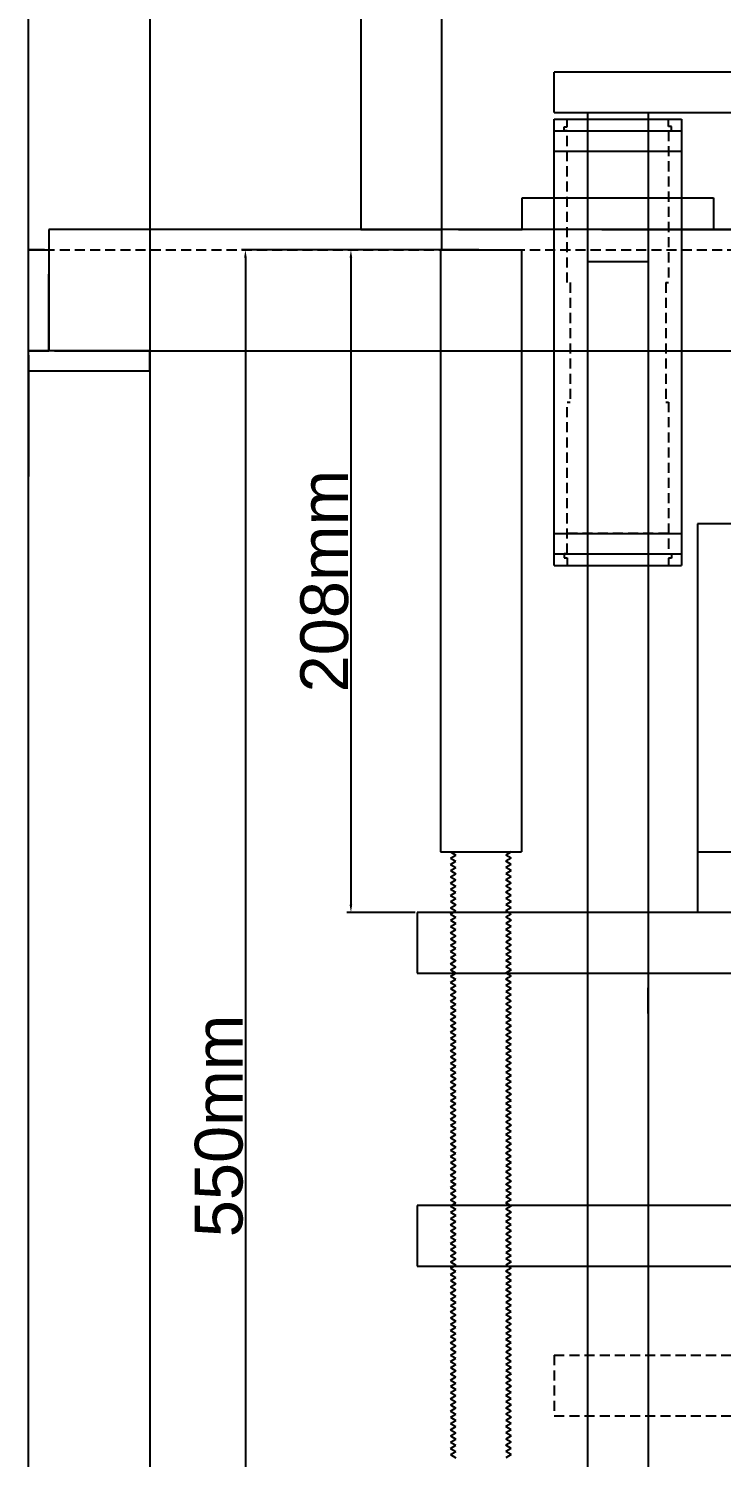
# Model space of a CAD drawing. Header units: centimetres. Extents: x 6534 to 31506, y 42826 to 109107.
# Drawn here: x 14994 to 15211.5, y 50510.9 to 50959.3 of the extents above; entities that cross this region are included whole.
import ezdxf

# ---------------------------------------------------------------- set-up
doc = ezdxf.new("R2010")
doc.units = ezdxf.units.CM
doc.header["$LTSCALE"] = 0.5
doc.linetypes.add('DASHED2', pattern=[9.525, 6.35, -3.175])
doc.styles.get("Standard").update_dxf_attribs({"font": 'arial.ttf'})
doc.dimstyles.new('ISO-25', dxfattribs={"dimtxt": 15, "dimasz": 2.5, "dimexe": 1.25, "dimexo": 0.625, "dimtad": 1, "dimtxsty": 'Standard', "dimcen": 2.5, "dimclrd": 1, "dimclre": 1, "dimadec": 0, "dimazin": 0, "dimtfac": 1, "dimtmove": 0, "dimatfit": 3, "dimfxl": 1, "dimarcsym": 0})

# ---------------------------------------------------------------- blocks, each defined once
blk = doc.blocks.new('*D450')
at = {"color": 1, "lineweight": -2, "transparency": 16777216}
for p, q in [((15135.36, 50889.89), (15093.92, 50889.89)), ((15095.17, 50887.39), (15095.17, 50684.39)), ((15115.36, 50681.89), (15093.92, 50681.89))]:
    blk.add_line(p, q, dxfattribs=at)
at = {"color": 1, "transparency": 16777216}
for points in [[(15094.75, 50887.39), (15095.59, 50887.39), (15095.17, 50889.89)], [(15094.75, 50684.39), (15095.59, 50684.39), (15095.17, 50681.89)]]:
    blk.add_solid(points, dxfattribs=at)
at = {"layer": 'Defpoints', "color": 0, "transparency": 16777216}
for p in [(15135.98, 50889.89), (15095.17, 50681.89), (15115.98, 50681.89)]:
    blk.add_point(p, dxfattribs=at)
at = {"color": 0, "transparency": 16777216, "insert": (15086.89, 50785.89), "char_height": 15, "attachment_point": 5, "rotation": 90}
blk.add_mtext('208mm', dxfattribs=at)
blk = doc.blocks.new('*D562')
at = {"color": 1, "lineweight": -2, "transparency": 16777216}
for p, q in [((15135.36, 50889.89), (15060.8, 50889.89)), ((15062.05, 50887.39), (15062.05, 50342.39)), ((15115.36, 50339.89), (15060.8, 50339.89))]:
    blk.add_line(p, q, dxfattribs=at)
at = {"color": 1, "transparency": 16777216}
for points in [[(15061.64, 50887.39), (15062.47, 50887.39), (15062.05, 50889.89)], [(15061.64, 50342.39), (15062.47, 50342.39), (15062.05, 50339.89)]]:
    blk.add_solid(points, dxfattribs=at)
at = {"layer": 'Defpoints', "color": 0, "transparency": 16777216}
for p in [(15135.98, 50889.89), (15062.05, 50339.89), (15115.98, 50339.89)]:
    blk.add_point(p, dxfattribs=at)
at = {"color": 0, "transparency": 16777216, "insert": (15053.77, 50614.89), "char_height": 15, "attachment_point": 5, "rotation": 90}
blk.add_mtext('550mm', dxfattribs=at)

msp = doc.modelspace()

# ---------------------------------------------------------------- linework, layer by layer
for p, q in [((14993.982, 50086.794), (14993.982, 51166.794)), ((15032.082, 51151.013), (15032.082, 50086.794)), ((15098.282, 51116.244), (15098.282, 50896.244)), ((15123.682, 50896.244), (15123.682, 51116.244)), ((15378.982, 50945.644), (15158.982, 50945.644)), ((15158.982, 50932.944), (15158.982, 50945.644)), ((15158.982, 50932.944), (15268.982, 50932.944)), ((15169.465, 50932.944), (15169.465, 50392.944)), ((15188.507, 50932.944), (15188.507, 50392.944)), ((15158.982, 50790.844), (15158.982, 50930.844)), ((15158.982, 50930.844), (15198.982, 50930.844)), ((15198.982, 50930.844), (15198.982, 50790.844)), ((15158.982, 50927.194), (15198.982, 50927.194)), ((15158.982, 50920.844), (15198.982, 50920.844)), ((15148.982, 50896.244), (15148.982, 50906.244)), ((15148.982, 50906.244), (15208.982, 50906.244)), ((15208.982, 50906.244), (15208.982, 50896.244)), ((15487.632, 50896.244), (15000.332, 50896.244)), ((15000.332, 50896.244), (15000.332, 50858.144)), ((15098.282, 50896.244), (15123.682, 50896.244)), ((15123.582, 50896.244), (15123.582, 50889.894)), ((15128.982, 50896.244), (15148.982, 50896.244)), ((15208.982, 50896.244), (15148.982, 50896.244)), ((15173.982, 50896.244), (15363.982, 50896.244)), ((14998.982, 50889.894), (14993.982, 50889.894)), ((14993.982, 50851.794), (14993.982, 50889.894)), ((14993.982, 50889.894), (15000.332, 50889.894)), ((15123.282, 50889.894), (15123.282, 50700.894)), ((15123.282, 50889.894), (15148.682, 50889.894)), ((15148.682, 50889.894), (15148.682, 50700.894)), ((15169.457, 50886.244), (15188.507, 50886.244)), ((15000.332, 50858.144), (15000.332, 50882.244)), ((15032.082, 50858.144), (14993.982, 50858.144)), ((14993.982, 50858.144), (15000.332, 50858.144)), ((14993.982, 50856.794), (14993.982, 50818.694)), ((15002.082, 50858.144), (15487.632, 50858.144)), ((15032.082, 50851.794), (15032.082, 50858.144)), ((15032.082, 50856.794), (15032.082, 50851.794)), ((15032.082, 50851.794), (14993.982, 50851.794)), ((15203.982, 50803.894), (15203.982, 50681.894)), ((15333.982, 50803.894), (15203.982, 50803.894)), ((15158.982, 50800.844), (15198.982, 50800.844)), ((15158.982, 50800.844), (15198.982, 50800.844)), ((15188.507, 50797.844), (15188.507, 50787.844)), ((15158.982, 50794.494), (15198.982, 50794.494)), ((15158.982, 50790.844), (15198.982, 50790.844)), ((15123.282, 50700.894), (15148.682, 50700.894)), ((15126.457, 50700.894), (15128.149, 50699.917)), ((15126.457, 50700.894), (15145.507, 50700.894)), ((15126.457, 50698.944), (15128.149, 50699.921)), ((15145.507, 50700.894), (15143.815, 50699.917)), ((15145.507, 50698.944), (15143.815, 50699.921)), ((15203.982, 50700.894), (15333.982, 50700.894)), ((15126.457, 50698.944), (15128.149, 50697.967)), ((15126.457, 50696.994), (15128.149, 50697.971)), ((15126.457, 50696.994), (15128.149, 50696.017)), ((15126.457, 50695.044), (15128.149, 50696.021)), ((15126.457, 50695.044), (15128.149, 50694.067)), ((15145.507, 50698.944), (15143.815, 50697.967)), ((15145.507, 50696.994), (15143.815, 50697.971)), ((15145.507, 50696.994), (15143.815, 50696.017)), ((15145.507, 50695.044), (15143.815, 50696.021)), ((15145.507, 50695.044), (15143.815, 50694.067)), ((15126.457, 50693.094), (15128.149, 50694.071)), ((15126.457, 50693.094), (15128.149, 50692.117)), ((15126.457, 50691.144), (15128.149, 50692.121)), ((15126.457, 50691.144), (15128.149, 50690.167)), ((15126.457, 50689.194), (15128.149, 50690.171)), ((15145.507, 50693.094), (15143.815, 50694.071)), ((15145.507, 50693.094), (15143.815, 50692.117)), ((15145.507, 50691.144), (15143.815, 50692.121)), ((15145.507, 50691.144), (15143.815, 50690.167)), ((15145.507, 50689.194), (15143.815, 50690.171)), ((15126.457, 50689.194), (15128.149, 50688.217)), ((15126.457, 50687.244), (15128.149, 50688.221)), ((15126.457, 50687.244), (15128.149, 50686.267)), ((15126.457, 50685.294), (15128.149, 50686.271)), ((15145.507, 50689.194), (15143.815, 50688.217)), ((15145.507, 50687.244), (15143.815, 50688.221)), ((15145.507, 50687.244), (15143.815, 50686.267)), ((15145.507, 50685.294), (15143.815, 50686.271)), ((15421.982, 50681.894), (15115.982, 50681.894)), ((15115.982, 50681.894), (15115.982, 50662.844)), ((15126.457, 50685.294), (15128.149, 50684.317)), ((15126.457, 50683.344), (15128.149, 50684.321)), ((15126.457, 50683.344), (15128.149, 50682.367)), ((15126.457, 50681.394), (15128.149, 50682.371)), ((15126.457, 50681.394), (15128.149, 50680.417)), ((15145.507, 50685.294), (15143.815, 50684.317)), ((15145.507, 50683.344), (15143.815, 50684.321)), ((15145.507, 50683.344), (15143.815, 50682.367)), ((15145.507, 50681.394), (15143.815, 50682.371)), ((15145.507, 50681.394), (15143.815, 50680.417)), ((15126.457, 50679.444), (15128.149, 50680.421)), ((15126.457, 50679.444), (15128.149, 50678.467)), ((15126.457, 50677.494), (15128.149, 50678.471)), ((15126.457, 50677.494), (15128.149, 50676.517)), ((15145.507, 50679.444), (15143.815, 50680.421)), ((15145.507, 50679.444), (15143.815, 50678.467)), ((15145.507, 50677.494), (15143.815, 50678.471)), ((15145.507, 50677.494), (15143.815, 50676.517)), ((15126.457, 50675.544), (15128.149, 50676.521)), ((15126.457, 50675.544), (15128.149, 50674.567)), ((15126.457, 50673.594), (15128.149, 50674.571)), ((15126.457, 50673.594), (15128.149, 50672.617)), ((15126.457, 50671.644), (15128.149, 50672.621)), ((15145.507, 50675.544), (15143.815, 50676.521)), ((15145.507, 50675.544), (15143.815, 50674.567)), ((15145.507, 50673.594), (15143.815, 50674.571)), ((15145.507, 50673.594), (15143.815, 50672.617)), ((15145.507, 50671.644), (15143.815, 50672.621)), ((15126.457, 50671.644), (15128.149, 50670.667)), ((15126.457, 50669.694), (15128.149, 50670.671)), ((15126.457, 50669.694), (15128.149, 50668.717)), ((15126.457, 50667.744), (15128.149, 50668.721)), ((15126.457, 50667.744), (15128.149, 50666.767)), ((15145.507, 50671.644), (15143.815, 50670.667)), ((15145.507, 50669.694), (15143.815, 50670.671)), ((15145.507, 50669.694), (15143.815, 50668.717)), ((15145.507, 50667.744), (15143.815, 50668.721)), ((15145.507, 50667.744), (15143.815, 50666.767)), ((15126.457, 50665.794), (15128.149, 50666.771)), ((15126.457, 50665.794), (15128.149, 50664.817)), ((15126.457, 50663.844), (15128.149, 50664.821)), ((15126.457, 50663.844), (15128.149, 50662.867)), ((15145.507, 50665.794), (15143.815, 50666.771)), ((15145.507, 50665.794), (15143.815, 50664.817)), ((15145.507, 50663.844), (15143.815, 50664.821)), ((15145.507, 50663.844), (15143.815, 50662.867)), ((15115.982, 50662.844), (15421.982, 50662.844)), ((15126.457, 50661.894), (15128.149, 50662.871)), ((15126.457, 50661.894), (15128.149, 50660.917)), ((15126.457, 50659.944), (15128.149, 50660.921)), ((15126.457, 50659.944), (15128.149, 50658.967)), ((15126.457, 50657.994), (15128.149, 50658.971)), ((15145.507, 50661.894), (15143.815, 50662.871)), ((15145.507, 50661.894), (15143.815, 50660.917)), ((15145.507, 50659.944), (15143.815, 50660.921)), ((15145.507, 50659.944), (15143.815, 50658.967)), ((15145.507, 50657.994), (15143.815, 50658.971)), ((15126.457, 50657.994), (15128.149, 50657.017)), ((15126.457, 50656.044), (15128.149, 50657.021)), ((15126.457, 50656.044), (15128.149, 50655.067)), ((15126.457, 50654.094), (15128.149, 50655.071)), ((15145.507, 50657.994), (15143.815, 50657.017)), ((15145.507, 50656.044), (15143.815, 50657.021)), ((15145.507, 50656.044), (15143.815, 50655.067)), ((15145.507, 50654.094), (15143.815, 50655.071)), ((15188.507, 50650.194), (15188.507, 50658.194)), ((15126.457, 50654.094), (15128.149, 50653.117)), ((15126.457, 50652.144), (15128.149, 50653.121)), ((15126.457, 50652.144), (15128.149, 50651.167)), ((15126.457, 50650.194), (15128.149, 50651.171)), ((15126.457, 50650.194), (15128.149, 50649.217)), ((15145.507, 50654.094), (15143.815, 50653.117)), ((15145.507, 50652.144), (15143.815, 50653.121)), ((15145.507, 50652.144), (15143.815, 50651.167)), ((15145.507, 50650.194), (15143.815, 50651.171)), ((15145.507, 50650.194), (15143.815, 50649.217)), ((15126.457, 50648.244), (15128.149, 50649.221)), ((15126.457, 50648.244), (15128.149, 50647.267)), ((15126.457, 50646.294), (15128.149, 50647.271)), ((15126.457, 50646.294), (15128.149, 50645.317)), ((15126.457, 50644.344), (15128.149, 50645.321)), ((15145.507, 50648.244), (15143.815, 50649.221)), ((15145.507, 50648.244), (15143.815, 50647.267)), ((15145.507, 50646.294), (15143.815, 50647.271)), ((15145.507, 50646.294), (15143.815, 50645.317)), ((15145.507, 50644.344), (15143.815, 50645.321)), ((15126.457, 50644.344), (15128.149, 50643.367)), ((15126.457, 50642.394), (15128.149, 50643.371)), ((15126.457, 50642.394), (15128.149, 50641.417)), ((15126.457, 50640.444), (15128.149, 50641.421)), ((15145.507, 50644.344), (15143.815, 50643.367)), ((15145.507, 50642.394), (15143.815, 50643.371)), ((15145.507, 50642.394), (15143.815, 50641.417)), ((15145.507, 50640.444), (15143.815, 50641.421)), ((15126.457, 50640.444), (15128.149, 50639.467)), ((15126.457, 50638.494), (15128.149, 50639.471)), ((15126.457, 50638.494), (15128.149, 50637.517)), ((15126.457, 50636.544), (15128.149, 50637.521)), ((15126.457, 50636.544), (15128.149, 50635.567)), ((15145.507, 50640.444), (15143.815, 50639.467)), ((15145.507, 50638.494), (15143.815, 50639.471)), ((15145.507, 50638.494), (15143.815, 50637.517)), ((15145.507, 50636.544), (15143.815, 50637.521)), ((15145.507, 50636.544), (15143.815, 50635.567)), ((15126.457, 50634.594), (15128.149, 50635.571)), ((15126.457, 50634.594), (15128.149, 50633.617)), ((15126.457, 50632.644), (15128.149, 50633.621)), ((15126.457, 50632.644), (15128.149, 50631.667)), ((15145.507, 50634.594), (15143.815, 50635.571)), ((15145.507, 50634.594), (15143.815, 50633.617)), ((15145.507, 50632.644), (15143.815, 50633.621)), ((15145.507, 50632.644), (15143.815, 50631.667)), ((15126.457, 50630.694), (15128.149, 50631.671)), ((15126.457, 50630.694), (15128.149, 50629.717)), ((15126.461, 50628.742), (15128.153, 50629.719)), ((15126.461, 50628.742), (15128.153, 50627.766)), ((15126.461, 50626.792), (15128.153, 50627.769)), ((15145.504, 50628.742), (15143.812, 50629.719)), ((15145.504, 50628.742), (15143.812, 50627.766)), ((15145.504, 50626.792), (15143.812, 50627.769)), ((15145.507, 50630.694), (15143.815, 50631.671)), ((15145.507, 50630.694), (15143.815, 50629.717)), ((15126.461, 50626.792), (15128.153, 50625.816)), ((15126.461, 50624.842), (15128.153, 50625.819)), ((15126.461, 50624.842), (15128.153, 50623.866)), ((15126.461, 50622.892), (15128.153, 50623.869)), ((15126.461, 50622.892), (15126.937, 50622.617)), ((15126.461, 50622.892), (15128.153, 50621.916)), ((15145.504, 50626.792), (15143.812, 50625.816)), ((15145.504, 50624.842), (15143.812, 50625.819)), ((15145.504, 50624.842), (15143.812, 50623.866)), ((15145.504, 50622.892), (15143.812, 50623.869)), ((15145.511, 50622.892), (15143.818, 50621.916)), ((15145.504, 50622.892), (15145.028, 50622.617)), ((15126.461, 50620.942), (15128.153, 50621.919)), ((15126.461, 50620.942), (15128.153, 50619.966)), ((15126.461, 50618.992), (15128.153, 50619.969)), ((15126.461, 50618.992), (15128.153, 50618.016)), ((15145.511, 50620.942), (15143.818, 50621.919)), ((15145.511, 50620.942), (15143.818, 50619.966)), ((15145.511, 50618.992), (15143.818, 50619.969)), ((15145.511, 50618.992), (15143.818, 50618.016)), ((15126.461, 50617.042), (15128.153, 50618.019)), ((15126.461, 50617.042), (15128.153, 50616.066)), ((15126.461, 50615.092), (15128.153, 50616.069)), ((15126.461, 50615.092), (15128.153, 50614.116)), ((15126.461, 50613.142), (15128.153, 50614.119)), ((15145.511, 50617.042), (15143.818, 50618.019)), ((15145.511, 50617.042), (15143.818, 50616.066)), ((15145.511, 50615.092), (15143.818, 50616.069)), ((15145.511, 50615.092), (15143.818, 50614.116)), ((15145.511, 50613.142), (15143.818, 50614.119)), ((15126.461, 50613.142), (15128.153, 50612.166)), ((15126.461, 50611.192), (15128.153, 50612.169)), ((15126.461, 50611.192), (15128.153, 50610.216)), ((15126.461, 50609.242), (15128.153, 50610.219)), ((15145.511, 50613.142), (15143.818, 50612.166)), ((15145.511, 50611.192), (15143.818, 50612.169)), ((15145.511, 50611.192), (15143.818, 50610.216)), ((15145.511, 50609.242), (15143.818, 50610.219)), ((15126.461, 50609.242), (15128.153, 50608.266)), ((15126.461, 50607.292), (15128.153, 50608.269)), ((15126.461, 50607.292), (15128.153, 50606.316)), ((15126.461, 50605.342), (15128.153, 50606.319)), ((15126.461, 50605.342), (15128.153, 50604.366)), ((15145.511, 50609.242), (15143.818, 50608.266)), ((15145.511, 50607.292), (15143.818, 50608.269)), ((15145.511, 50607.292), (15143.818, 50606.316)), ((15145.511, 50605.342), (15143.818, 50606.319)), ((15145.511, 50605.342), (15143.818, 50604.366)), ((15126.461, 50603.392), (15128.153, 50604.369)), ((15126.461, 50603.392), (15128.153, 50602.416)), ((15126.461, 50601.442), (15128.153, 50602.419)), ((15126.461, 50601.442), (15128.153, 50600.466)), ((15126.461, 50599.492), (15128.153, 50600.469)), ((15145.511, 50603.392), (15143.818, 50604.369)), ((15145.511, 50603.392), (15143.818, 50602.416)), ((15145.511, 50601.442), (15143.818, 50602.419)), ((15145.511, 50601.442), (15143.818, 50600.466)), ((15145.511, 50599.492), (15143.818, 50600.469)), ((15126.461, 50599.492), (15128.153, 50598.516)), ((15126.462, 50599.491), (15128.154, 50598.514)), ((15126.462, 50597.541), (15128.154, 50598.517)), ((15126.462, 50597.541), (15128.154, 50596.564)), ((15126.462, 50595.591), (15128.154, 50596.567)), ((15145.511, 50599.492), (15143.818, 50598.516)), ((15145.512, 50599.491), (15143.82, 50598.514)), ((15145.512, 50597.541), (15143.82, 50598.517)), ((15145.512, 50597.541), (15143.82, 50596.564)), ((15145.512, 50595.591), (15143.82, 50596.567)), ((15126.462, 50595.591), (15128.154, 50594.614)), ((15126.462, 50593.641), (15128.154, 50594.617)), ((15126.462, 50593.641), (15128.154, 50592.664)), ((15126.462, 50591.691), (15128.154, 50592.667)), ((15126.462, 50591.691), (15128.154, 50590.714)), ((15145.512, 50595.591), (15143.82, 50594.614)), ((15145.512, 50593.641), (15143.82, 50594.617)), ((15145.512, 50593.641), (15143.82, 50592.664)), ((15145.512, 50591.691), (15143.82, 50592.667)), ((15145.512, 50591.691), (15143.82, 50590.714)), ((15421.982, 50589.944), (15115.982, 50589.944)), ((15115.982, 50589.944), (15115.982, 50570.894)), ((15126.462, 50589.741), (15128.154, 50590.717)), ((15126.462, 50589.741), (15128.154, 50588.764)), ((15126.462, 50587.791), (15128.154, 50588.767)), ((15126.462, 50587.791), (15128.154, 50586.814)), ((15145.512, 50589.741), (15143.82, 50590.717)), ((15145.512, 50589.741), (15143.82, 50588.764)), ((15145.512, 50587.791), (15143.82, 50588.767)), ((15145.512, 50587.791), (15143.82, 50586.814)), ((15126.462, 50585.841), (15128.154, 50586.817)), ((15126.462, 50585.841), (15128.154, 50584.864)), ((15126.462, 50583.891), (15128.154, 50584.867)), ((15126.462, 50583.891), (15128.154, 50582.914)), ((15126.462, 50581.941), (15128.154, 50582.917)), ((15145.512, 50585.841), (15143.82, 50586.817)), ((15145.512, 50585.841), (15143.82, 50584.864)), ((15145.512, 50583.891), (15143.82, 50584.867)), ((15145.512, 50583.891), (15143.82, 50582.914)), ((15145.512, 50581.941), (15143.82, 50582.917)), ((15126.462, 50581.941), (15128.154, 50580.964)), ((15126.462, 50579.991), (15128.154, 50580.967)), ((15126.462, 50579.991), (15128.154, 50579.014)), ((15126.462, 50578.041), (15128.154, 50579.017)), ((15126.462, 50578.041), (15128.154, 50577.064)), ((15145.512, 50581.941), (15143.82, 50580.964)), ((15145.512, 50579.991), (15143.82, 50580.967)), ((15145.512, 50579.991), (15143.82, 50579.014)), ((15145.512, 50578.041), (15143.82, 50579.017)), ((15145.512, 50578.041), (15143.82, 50577.064)), ((15126.462, 50576.091), (15128.154, 50577.067)), ((15126.462, 50576.091), (15128.154, 50575.114)), ((15126.462, 50574.141), (15128.154, 50575.117)), ((15126.462, 50574.141), (15128.154, 50573.164)), ((15145.512, 50576.091), (15143.82, 50577.067)), ((15145.512, 50576.091), (15143.82, 50575.114)), ((15145.512, 50574.141), (15143.82, 50575.117)), ((15145.512, 50574.141), (15143.82, 50573.164)), ((15115.982, 50570.894), (15421.982, 50570.894)), ((15126.462, 50572.191), (15128.154, 50573.167)), ((15126.462, 50572.191), (15128.154, 50571.214)), ((15126.462, 50570.241), (15128.154, 50571.217)), ((15126.462, 50570.241), (15128.154, 50569.264)), ((15126.462, 50568.291), (15128.154, 50569.267)), ((15145.512, 50572.191), (15143.82, 50573.167)), ((15145.512, 50572.191), (15143.82, 50571.214)), ((15145.512, 50570.241), (15143.82, 50571.217)), ((15145.512, 50570.241), (15143.82, 50569.264)), ((15145.512, 50568.291), (15143.82, 50569.267)), ((15126.462, 50568.291), (15128.154, 50567.314)), ((15126.462, 50566.341), (15128.154, 50567.317)), ((15126.462, 50566.341), (15128.154, 50565.364)), ((15126.462, 50564.391), (15128.154, 50565.367)), ((15145.512, 50568.291), (15143.82, 50567.314)), ((15145.512, 50566.341), (15143.82, 50567.317)), ((15145.512, 50566.341), (15143.82, 50565.364)), ((15145.512, 50564.391), (15143.82, 50565.367)), ((15126.462, 50564.391), (15128.154, 50563.414)), ((15126.462, 50562.441), (15128.154, 50563.417)), ((15126.462, 50562.441), (15128.154, 50561.464)), ((15126.462, 50560.491), (15128.154, 50561.467)), ((15126.462, 50560.491), (15128.154, 50559.514)), ((15145.512, 50564.391), (15143.82, 50563.414)), ((15145.512, 50562.441), (15143.82, 50563.417)), ((15145.512, 50562.441), (15143.82, 50561.464)), ((15145.512, 50560.491), (15143.82, 50561.467)), ((15145.512, 50560.491), (15143.82, 50559.514)), ((15126.462, 50558.541), (15128.154, 50559.517)), ((15126.462, 50558.541), (15128.154, 50557.564)), ((15126.462, 50556.591), (15128.154, 50557.567)), ((15126.462, 50556.591), (15128.154, 50555.614)), ((15126.462, 50554.641), (15128.154, 50555.617)), ((15145.512, 50558.541), (15143.82, 50559.517)), ((15145.512, 50558.541), (15143.82, 50557.564)), ((15145.512, 50556.591), (15143.82, 50557.567)), ((15145.512, 50556.591), (15143.82, 50555.614)), ((15145.512, 50554.641), (15143.82, 50555.617)), ((15126.462, 50554.641), (15128.154, 50553.664)), ((15126.462, 50552.691), (15128.154, 50553.667)), ((15126.462, 50552.691), (15128.154, 50551.714)), ((15126.462, 50550.741), (15128.154, 50551.717)), ((15145.512, 50554.641), (15143.82, 50553.664)), ((15145.512, 50552.691), (15143.82, 50553.667)), ((15145.512, 50552.691), (15143.82, 50551.714)), ((15145.512, 50550.741), (15143.82, 50551.717)), ((15126.462, 50550.741), (15128.154, 50549.764)), ((15126.462, 50548.791), (15128.154, 50549.767)), ((15126.462, 50548.791), (15128.154, 50547.814)), ((15126.462, 50546.841), (15128.154, 50547.817)), ((15126.462, 50546.841), (15128.154, 50545.864)), ((15145.512, 50550.741), (15143.82, 50549.764)), ((15145.512, 50548.791), (15143.82, 50549.767)), ((15145.512, 50548.791), (15143.82, 50547.814)), ((15145.512, 50546.841), (15143.82, 50547.817)), ((15145.512, 50546.841), (15143.82, 50545.864)), ((15126.462, 50544.891), (15128.154, 50545.867)), ((15126.462, 50544.891), (15128.154, 50543.914)), ((15126.465, 50542.939), (15128.157, 50543.916)), ((15126.465, 50542.939), (15128.157, 50541.962)), ((15145.508, 50542.939), (15143.816, 50543.916)), ((15145.508, 50542.939), (15143.816, 50541.962)), ((15145.512, 50544.891), (15143.82, 50545.867)), ((15145.512, 50544.891), (15143.82, 50543.914)), ((15126.465, 50540.989), (15128.157, 50541.966)), ((15126.465, 50540.989), (15128.157, 50540.012)), ((15126.465, 50539.039), (15128.157, 50540.016)), ((15126.465, 50539.039), (15128.157, 50538.062)), ((15126.465, 50537.089), (15128.157, 50538.066)), ((15145.508, 50540.989), (15143.816, 50541.966)), ((15145.508, 50540.989), (15143.816, 50540.012)), ((15145.508, 50539.039), (15143.816, 50540.016)), ((15145.508, 50539.039), (15143.816, 50538.062)), ((15145.508, 50537.089), (15143.816, 50538.066)), ((15126.465, 50537.089), (15126.941, 50536.814)), ((15126.465, 50537.089), (15128.157, 50536.112)), ((15126.465, 50535.139), (15128.157, 50536.116)), ((15126.465, 50535.139), (15128.157, 50534.162)), ((15126.465, 50533.189), (15128.157, 50534.166)), ((15126.465, 50533.189), (15128.157, 50532.212)), ((15145.515, 50537.089), (15143.823, 50536.112)), ((15145.515, 50535.139), (15143.823, 50536.116)), ((15145.515, 50535.139), (15143.823, 50534.162)), ((15145.515, 50533.189), (15143.823, 50534.166)), ((15145.515, 50533.189), (15143.823, 50532.212)), ((15145.508, 50537.089), (15145.032, 50536.814)), ((15126.465, 50531.239), (15128.157, 50532.216)), ((15126.465, 50531.239), (15128.157, 50530.262)), ((15126.465, 50529.289), (15128.157, 50530.266)), ((15126.465, 50529.289), (15128.157, 50528.312)), ((15145.515, 50531.239), (15143.823, 50532.216)), ((15145.515, 50531.239), (15143.823, 50530.262)), ((15145.515, 50529.289), (15143.823, 50530.266)), ((15145.515, 50529.289), (15143.823, 50528.312)), ((15126.465, 50527.339), (15128.157, 50528.316)), ((15126.465, 50527.339), (15128.157, 50526.362)), ((15126.465, 50525.389), (15128.157, 50526.366)), ((15126.465, 50525.389), (15128.157, 50524.412)), ((15126.465, 50523.439), (15128.157, 50524.416)), ((15145.515, 50527.339), (15143.823, 50528.316)), ((15145.515, 50527.339), (15143.823, 50526.362)), ((15145.515, 50525.389), (15143.823, 50526.366)), ((15145.515, 50525.389), (15143.823, 50524.412)), ((15145.515, 50523.439), (15143.823, 50524.416)), ((15126.465, 50523.439), (15128.157, 50522.462)), ((15126.465, 50521.489), (15128.157, 50522.466)), ((15126.465, 50521.489), (15128.157, 50520.512)), ((15126.465, 50519.539), (15128.157, 50520.516)), ((15145.515, 50523.439), (15143.823, 50522.462)), ((15145.515, 50521.489), (15143.823, 50522.466)), ((15145.515, 50521.489), (15143.823, 50520.512)), ((15145.515, 50519.539), (15143.823, 50520.516)), ((15126.465, 50519.539), (15128.157, 50518.562)), ((15126.465, 50517.589), (15128.157, 50518.566)), ((15126.465, 50517.589), (15128.157, 50516.612)), ((15126.465, 50515.639), (15128.157, 50516.616)), ((15126.465, 50515.639), (15128.157, 50514.662)), ((15145.515, 50519.539), (15143.823, 50518.562)), ((15145.515, 50517.589), (15143.823, 50518.566)), ((15145.515, 50517.589), (15143.823, 50516.612)), ((15145.515, 50515.639), (15143.823, 50516.616)), ((15145.515, 50515.639), (15143.823, 50514.662)), ((15126.465, 50513.689), (15128.157, 50514.666)), ((15126.465, 50513.689), (15128.157, 50512.712)), ((15126.465, 50511.735), (15128.157, 50512.712)), ((15126.465, 50511.735), (15128.157, 50510.758)), ((15145.515, 50513.689), (15143.823, 50514.666)), ((15145.515, 50513.689), (15143.823, 50512.712)), ((15145.515, 50511.735), (15143.823, 50512.712)), ((15145.515, 50511.735), (15143.823, 50510.758))]:
    msp.add_line(p, q)
at = {"linetype": 'DASHED2'}
for p, q in [((15162.107, 50927.194), (15162.107, 50928.494)), ((15162.107, 50928.494), (15163.107, 50928.494)), ((15163.107, 50928.494), (15163.107, 50930.844)), ((15194.857, 50928.594), (15194.857, 50930.844)), ((15195.857, 50928.594), (15194.857, 50928.594)), ((15195.857, 50927.194), (15195.857, 50928.594)), ((15163.107, 50927.194), (15162.107, 50927.194)), ((15163.107, 50879.574), (15163.107, 50927.194)), ((15163.107, 50927.194), (15194.857, 50927.194)), ((15194.857, 50927.194), (15194.857, 50879.574)), ((15194.857, 50927.194), (15195.857, 50927.194)), ((15163.107, 50920.844), (15194.857, 50920.844)), ((14998.982, 50889.894), (15488.982, 50889.894)), ((15163.982, 50879.574), (15163.982, 50842.114)), ((15193.982, 50879.574), (15193.982, 50842.114)), ((15193.982, 50879.574), (15194.857, 50879.574)), ((15163.107, 50842.114), (15163.982, 50842.114)), ((15163.107, 50794.494), (15163.107, 50842.114)), ((15193.982, 50842.114), (15194.857, 50842.114)), ((15194.857, 50842.114), (15194.857, 50794.494)), ((15194.857, 50800.844), (15163.107, 50800.844)), ((15163.107, 50800.844), (15194.857, 50800.844)), ((15163.107, 50794.494), (15162.107, 50794.494)), ((15162.107, 50794.494), (15162.107, 50793.194)), ((15163.107, 50794.494), (15194.857, 50794.494)), ((15194.857, 50794.494), (15195.857, 50794.494)), ((15195.857, 50794.494), (15195.857, 50793.094)), ((15162.107, 50793.194), (15163.107, 50793.194)), ((15163.107, 50793.194), (15163.107, 50790.844)), ((15163.107, 50790.844), (15194.857, 50790.844)), ((15195.857, 50793.094), (15194.857, 50793.094)), ((15194.857, 50793.094), (15194.857, 50790.844))]:
    msp.add_line(p, q, dxfattribs=at)
at = {"color": 30, "linetype": 'DASHED2', "true_color": 0xf8991e}
for p, q in [((15158.982, 50542.944), (15378.982, 50542.944)), ((15158.982, 50542.944), (15158.982, 50523.894)), ((15158.982, 50523.894), (15378.982, 50523.894))]:
    msp.add_line(p, q, dxfattribs=at)

# ---------------------------------------------------------------- dimensions: what is measured, and where the dimension line sits
for base, p2, picture, middle in [((15062.054, 50339.894), (15115.982, 50339.894), '*D562', (15053.771, 50614.894)), ((15095.172, 50681.894), (15115.982, 50681.894), '*D450', (15086.888, 50785.894))]:
    dim = msp.add_linear_dim(base=base, p1=(15135.982, 50889.894), p2=p2, angle=90, dimstyle='ISO-25', override={"dimpost": 'mm'})
    dim.commit()
    dim.dimension.update_dxf_attribs({"geometry": picture, "text_midpoint": middle})

doc.saveas('drawing.dxf')
